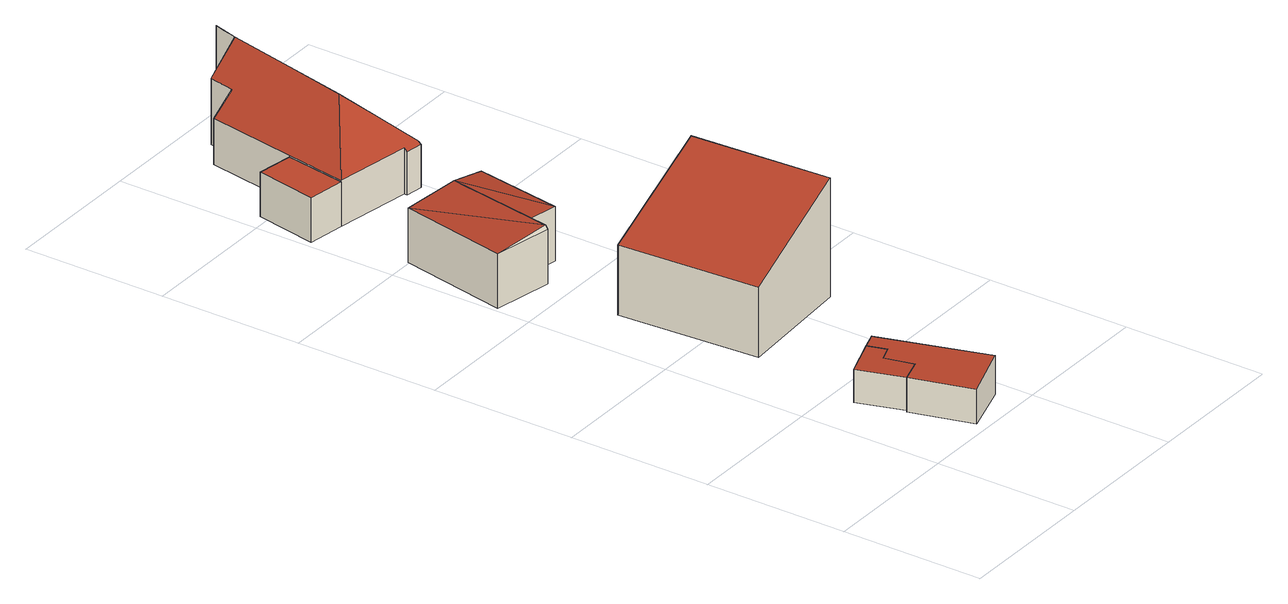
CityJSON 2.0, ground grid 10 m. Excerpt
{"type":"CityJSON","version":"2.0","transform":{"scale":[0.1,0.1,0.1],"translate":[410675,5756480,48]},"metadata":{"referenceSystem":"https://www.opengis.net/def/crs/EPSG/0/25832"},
"CityObjects":{
"building1":{"type":"Building","attributes":{"Gemeindeschluessel":"05515000","Geometrietyp2DReferenz":"3000","function":"51009_1610","roofType":"2100","measuredHeight":2.49},"geometry":[{"type":"Solid","lod":"2","boundaries":[[[[0,1,2,3]],[[4,5,1,0]],[[6,7,5,4]],[[8,9,7,6]],[[10,11,9,8]],[[3,2,11,10]],[[8,6,4,0,3,10]],[[1,5,7,9,11,2]]]],"semantics":{"surfaces":[{"type":"WallSurface"},{"type":"RoofSurface"},{"type":"GroundSurface"}],"values":[[0,0,0,0,0,0,1,2]]}}]},
"building2":{"type":"Building","attributes":{"Gemeindeschluessel":"05515000","Geometrietyp2DReferenz":"3000","function":"31001_1310","roofType":"2100","measuredHeight":2.73},"geometry":[{"type":"Solid","lod":"2","boundaries":[[[[12,13,14,15]],[[0,16,13,12]],[[3,17,16,0]],[[10,18,17,3]],[[8,19,18,10]],[[6,20,19,8]],[[21,22,20,6]],[[15,14,22,21]],[[6,8,10,3,0,12,15,21]],[[13,16,17,18,19,20,22,14]]]],"semantics":{"surfaces":[{"type":"WallSurface"},{"type":"RoofSurface"},{"type":"GroundSurface"}],"values":[[0,0,0,0,0,0,0,0,1,2]]}}]},
"building3":{"type":"Building","attributes":{"Gemeindeschluessel":"05515000","Geometrietyp2DReferenz":"3000","function":"31001_1310","roofType":"2100","measuredHeight":8.33},"address":[{"country":"Germany","locality":"Münster","thoroughfareNumber":"66","thoroughfareName":"Laerer Werseufer"}],"geometry":[{"type":"Solid","lod":"2","boundaries":[[[[23,24,25,26]],[[27,28,24,23]],[[29,30,28,27]],[[26,25,30,29]],[[27,23,26,29]],[[24,28,30,25]]]],"semantics":{"surfaces":[{"type":"WallSurface"},{"type":"RoofSurface"},{"type":"GroundSurface"}],"values":[[0,0,0,0,1,2]]}}]},
"building4":{"type":"Building","attributes":{"Gemeindeschluessel":"05515000","Geometrietyp2DReferenz":"3000","function":"31001_1310","roofType":"5000","measuredHeight":4.14},"address":[{"country":"Germany","locality":"Münster","thoroughfareNumber":"68","thoroughfareName":"Laerer Werseufer"}],"geometry":[{"type":"Solid","lod":"2","boundaries":[[[[31,32,33,34]],[[35,36,32,31]],[[37,38,36,35]],[[39,40,38,37]],[[41,42,40,39]],[[34,33,42,41]],[[39,37,43]],[[41,39,43]],[[34,41,43]],[[43,44,34]],[[44,43,35]],[[35,31,44]],[[34,44,31]],[[35,43,37]],[[32,36,38,40,42,33]]]],"semantics":{"surfaces":[{"type":"WallSurface"},{"type":"RoofSurface"},{"type":"GroundSurface"}],"values":[[0,0,0,0,0,0,1,1,1,1,1,1,0,0,2]]}}]},
"building5":{"type":"Building","attributes":{"Gemeindeschluessel":"05515000","Geometrietyp2DReferenz":"3000","function":"31001_1310"},"address":[{"country":"Germany","locality":"Münster","thoroughfareNumber":"70","thoroughfareName":"Laerer Werseufer"}],"children":["building5-1","building5-2"]},
"building5-1":{"type":"BuildingPart","attributes":{"roofType":"1000","measuredHeight":3.14},"parents":["building5"],"geometry":[{"type":"Solid","lod":"2","boundaries":[[[[45,46,47,48]],[[49,50,46,45]],[[48,47,51,52]],[[49,45,48,52]],[[46,50,51,47]],[[50,49,52,51]]]],"semantics":{"surfaces":[{"type":"WallSurface"},{"type":"RoofSurface"},{"type":"GroundSurface"},{"type":"ClosureSurface"}],"values":[[0,0,0,1,2,3]]}}]},
"building5-2":{"type":"BuildingPart","attributes":{"roofType":"5000","measuredHeight":6.38},"parents":["building5"],"geometry":[{"type":"Solid","lod":"2","boundaries":[[[[53,54,55,56]],[[57,58,54,53]],[[59,60,58,57]],[[61,62,60,59]],[[63,64,62,61]],[[65,66,64,63]],[[67,68,66,65]],[[69,70,68,67]],[[71,72,70,69]],[[73,74,72,71]],[[75,76,74,73]],[[77,78,76,75]],[[79,80,78,77]],[[81,82,80,79]],[[83,84,82,81]],[[85,52,51,84,83]],[[86,87,50,49,88]],[[56,55,87,86]],[[83,81,79,77,89,85]],[[75,73,71,69,67,65,63,61,59,57,89,77]],[[53,56,86,88,85,89,57]],[[54,58,60,62,64,66,68,70,72,74,76,78,80,82,84,51,50,87,55]],[[52,85,88,49]],[[50,51,52,49]]]],"semantics":{"surfaces":[{"type":"WallSurface"},{"type":"RoofSurface"},{"type":"GroundSurface"},{"type":"ClosureSurface"}],"values":[[0,0,0,0,0,0,0,0,0,0,0,0,0,0,0,0,0,0,1,1,1,2,0,3]]}}]}
},
"vertices":[
[35,47,29],[35,47,6],[50,51,6],[50,51,30],[25,79,29],[25,79,6],[50,87,31],[50,87,6],[54,74,31],[54,74,6],[45,71,30],[45,71,6],
[47,4,29],[47,4,5],[83,15,5],[83,15,32],[35,47,5],[50,51,5],[45,71,5],[54,74,5],[50,87,5],[60,90,32],[60,90,5],
[103,252,98],[103,252,15],[18,247,15],[18,247,64],[109,154,98],[109,154,15],[24,148,64],[24,148,15],
[3,325,39],[3,325,1],[45,317,1],[45,317,39],[18,401,39],[18,401,1],[80,390,39],[80,390,1],[70,329,39],[70,329,1],[48,333,39],[48,333,1],[57,394,42],[44,318,42],
[13,506,32],[13,506,1],[5,463,1],[5,463,32],[38,502,32],[38,502,1],[31,459,1],[31,459,32],
[68,580,47],[68,580,1],[64,562,1],[64,562,47],[89,577,67],[89,577,1],[94,576,62],[94,576,1],[98,597,64],[98,597,1],[120,593,43],[120,593,1],[116,556,39],[116,556,1],[122,555,33],[122,555,1],[117,509,29],[117,509,1],[115,510,31],[115,510,1],[111,488,29],[111,488,1],[106,489,34],[106,489,1],[97,448,33],[97,448,1],[97,446,31],[97,446,1],[85,448,31],[85,448,1],[85,450,33],[85,450,1],[31,459,33],[49,565,33],[49,565,1],[38,502,33],[71,488,65]
]}
